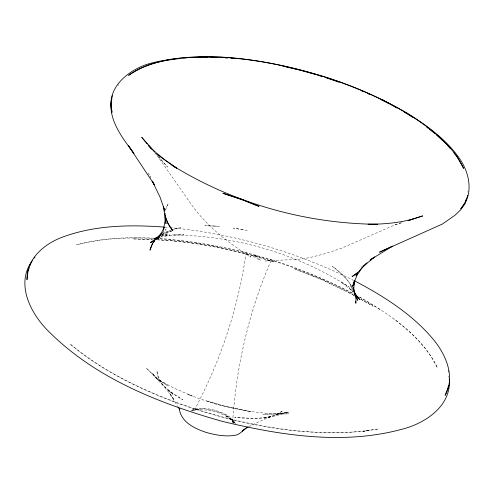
<?xml version="1.0" encoding="UTF-8"?>
<svg xmlns="http://www.w3.org/2000/svg" width="494" height="494" viewBox="0 0 494 494"><rect width="100%" height="100%" fill="white"/><g stroke="black" fill="none" stroke-linecap="round" stroke-linejoin="round"><path stroke-width="0.37" stroke-dasharray="2.47 1.85" d="M233.211 422.666L232.606 419.548L232.569 422.765M232.637 422C236.274 366.035 249.05 310.677 271.632 259.276L269.242 260.604L265.321 261.042L298.889 259.189L309.516 257.689L324.632 253.774L342.002 248.068L394.947 224.869L402.826 222.319M467.929 192.333L468.096 190.888M362.213 266.822L362.454 265.803L361.596 267.019M165.583 209.882L168.213 203.361L165.471 209.542M118.146 85.437L118.733 84.647M162.322 233.094L166.114 229.34L162.291 232.927M191.289 410.798C198.316 406.432 207.27 408.513 214.828 410.187C222.763 412.743 232.143 416.004 235.669 424.216M161.507 235.453L164.632 233.52L171.881 230.92M161.55 234.631L167.565 231.322L172.425 229.642M248.717 426.655L260.863 420.832L271.521 416.448L263.253 418.332C270.23 417.22 277.659 415.553 282.895 410.465C269.249 420.869 250.711 418.233 234.662 417.239C252.471 419.499 270.786 418.721 287.613 411.977L275.485 414.966L289.385 412.163L276.856 413.953L262.932 414.17L288.712 413.867C254.046 414.657 219.737 406.926 187.615 394.243L192.302 396.058L174.345 388.284L157.679 379.238L168.158 386.067L156.771 378.12L146.236 367.999L158.444 380.127L152.084 372.945C160.346 383.918 170.597 393.385 182.836 399.708C172.264 392.965 157.512 384.888 156.999 370.704C157.271 382.893 168.806 390.05 174.154 399.979L169.43 393.156L177.784 406.519M162.013 234.749L171.819 230.988M162.68 233.613L170.998 230.204M191.499 410.996L193.611 410.082L198.94 409.242L192.561 409.989C207.523 408.476 224.134 412.138 235.206 422.796L229.549 418.029L225.233 415.374L231.908 419.702L235.2 423.654M161.495 236.113L168.423 233.656L161.155 236.218M171.69 229.976L180.526 227.629L173.808 229.16M394.947 224.869L402.987 222.275M160.513 237.163L170.103 234.965L163.934 236.107L183.854 234.582L172.443 234.922C234.638 235.564 297.11 253.305 349.388 287.242L341.088 281.901L353.247 291.787M153.134 239.602L132.806 238.88L151.979 239.639M156.894 239.738C196.933 241.776 236.521 250.106 274.701 262.147C236.367 250.335 196.736 241.628 156.579 239.818M153.788 238.17C128.347 236.904 102.536 237.984 77.805 244.524L76.397 244.944C101.591 238.219 127.915 237.151 153.85 238.485M159.957 238.849C227.425 244.061 293.942 262.962 353.97 294.233M164.73 227.135L169.22 227.518M169.967 227.58C233.736 233.637 296.375 251.81 353.667 280.425M159.834 238.497C227.394 243.628 294.078 262.499 354.093 293.967M243.184 229.784L233.409 228.105L248.772 230.754M359.478 296.913C389.822 314.511 421.561 335.519 437.456 367.968C428.181 347.683 411.323 332.308 393.965 318.902M354.142 295.523L347.43 291.781L354.007 295.468M360.848 299.271L373.069 306.163L360.577 299.154M359.41 297.085L381.183 310.226M352.809 291.182L349.505 288.2L353.117 292.207M158.42 156.746L167.54 167.058L158.605 156.759M157.135 155.517L190.239 202.892C205.899 225.585 227.734 242.616 250.921 257.059L247.692 254.638L246.21 252.243C238.38 307.342 220.732 361.04 194.309 410.02L193.327 410.922C201.002 406.828 210.073 409.545 217.928 411.619C223.831 413.972 231.05 416.64 233.471 423.037M352.71 288.36C348.004 279.221 340.267 272.175 332.159 266.081C339.853 272.262 347.782 278.832 352.488 287.675M352.469 289.021L350.11 285.137L352.531 289.916M150.966 178.155L148.577 173.499L150.219 176.883M233.748 423.642L233.211 421.178L233.23 422.852M448.077 369.981L448.317 371.439M448.163 370.728L448.336 372.223M448.774 375.959L448.947 377.459M255.96 255.139L252.483 255.935L260.462 260.523L255.96 255.139M378.083 429.008L363.565 431.163L378.083 429.008M368.654 430.632C304.242 438.048 239.121 424.716 178.439 403.536C139.771 388.926 101.628 370.796 69.938 343.836C112.336 379.083 164.446 400.393 216.971 415.51C266.186 428.73 317.71 436.523 368.654 430.632M214.149 226.024L204.88 225.709L219.367 226.252L214.149 226.024M250.699 411.7L216.699 404.388L206.319 400.764L225.949 406.439L250.699 411.7M312.443 275.819L294.01 268.705L322.02 279.672L347.041 291.732L322.02 279.672L312.443 275.819M172.956 394.261L167.639 389.896L172.956 394.261"/><path stroke-width="0.74" d="M165.076 213.346L164.718 217.564L166.04 223.714L165.502 219.571M467.769 195.26L465.082 203.423L460.871 209.629L454.999 215.23L442.42 224.035L379.503 252.181L391.958 246.395M111.372 102.573L111.119 104.734L112.008 112.329C105.173 86.604 131.126 67.61 153.239 62.615C210.382 49.227 270.088 60.534 325.336 77.076C354.575 86.283 382.696 98.837 409.156 114.305C428.718 126.915 448.182 140.975 461.026 160.797C470.016 174.95 473.468 195.655 460.748 208.783L464.959 202.645L466.231 199.292M111.706 99.695L111.872 98.257M448.385 385.326L448.138 387.45L445.131 395.391C455.561 376.731 445.928 354.741 433.534 339.674C412.564 314.487 384.388 296.635 355.717 281.426L354.352 280.759M163.44 230.352L165.181 219.892M354.68 280.407L353.723 285.569L354.136 281.685L353.741 290.824L353.426 288.045M354.081 281.666L352.549 286.464L357.81 273.275M112.416 95.675C105.957 117.164 121.851 137.289 133.967 153.461L128.539 145.798L154.375 184.799L152.671 181.477M29.35 267.612L27.985 271.218L26.997 279.715C26.429 258.77 44.497 243.709 62.621 237.077C94.879 225.134 130.07 224.579 163.983 227.067M30.171 265.445L30.992 263.277M164.397 227.339L158.111 238.948L161.248 233.81M362.096 267.334L358.693 272.886L355.958 275.788L357.662 273.225M32.338 260.684C14.783 284.26 31.307 314.9 49.764 332.487C96.608 378.91 160.099 403.715 222.485 421.431C280.431 435.294 342.299 445.106 400.875 429.539C424.395 423.945 451.782 406.29 449.274 378.917M34.024 258.214L35.012 257.096M161.155 233.699L155.832 239.522L159.08 236.311M154.641 240.918L152.609 243.227L150.034 250.168C151.541 243.344 155.863 238.157 161.198 233.952M248.044 426.977C243.264 429.298 240.442 434.664 234.767 435.35C224.906 436.844 215.038 434.973 205.572 432.225C194.13 428.323 180.829 421.864 179.254 408.532M244.82 429.101L242.356 431.058L246.697 427.625M357.718 272.472L352.024 276.64L357.008 273.299L366.937 262.95L363.411 266.18L374.662 256.985L370.025 259.98L392.65 246.074M160.056 235.675L150.417 242.721L152.986 241.041M156.826 238.009L154.616 238.522L157.524 237.497M154.616 238.522L158.043 237.324M409.995 219.997L422.728 215.909L408.106 220.627M412.861 219.07C398.281 223.029 383.128 224.239 368.061 224.282L377.595 224.276C305.49 223.683 233.236 203.188 171.924 165.157L176.58 168.127L165.947 160.711L156.19 152.782L148.293 145.292L151.331 148.725M178.192 58.774C160.766 60.589 142.908 64.788 128.594 75.354C155.419 56.964 189.628 56.47 220.985 57.211C262.289 59.546 303.007 68.857 341.897 82.782C371.469 93.557 400.165 107.377 425.729 125.865C440.839 137.431 455.561 150.781 463.631 168.374L456.833 156.258L453.918 152.844M183.49 58.07L188.023 57.693M191.789 57.563L203.083 57.174M204.59 57.119L207.603 57.014M199.181 56.582L208.382 57.057M209.919 57.137L217.588 57.539M225.258 57.934L227.555 58.051M231.396 58.249L233.681 58.545M282.994 66.215L300.858 70.358M302.334 70.735L316.284 74.742M317.747 75.193L321.415 76.311M240.862 199.391L222.899 193.271L241.541 199.15L258.967 206.35L245.061 200.978M325.774 77.669L339.069 82.251M241.585 199.632L243.672 200.441M361.651 90.902L363.769 91.723M367.252 93.292L369.333 94.268M381.121 99.769L388.753 103.332L382.177 99.603L396.855 107.976M404.197 112.163L406.198 113.305M407.531 114.065L412.663 117.325M155.412 153.387L176.58 168.127M426.816 127.316L428.045 128.187M429.28 129.058L435.115 133.732M354.408 292.732L355.563 293.671L354.464 292.676M436.214 134.732L446.15 143.735L450.034 148.286M355.18 294.498L359.823 299.654L354.593 292.998M151.158 148.181L141.729 137.313L147.193 143.773M152.152 149.324L154.634 152.183M148.188 144.946L152.164 149.645M178.18 407.155L179.773 409.699L179.316 408.421M353.932 291.738L356.118 295.813L357.749 300.315L356.402 297.721M152.195 180.946L160.075 197.199L164.897 211.037L163.391 206.572C164.471 215.316 166.947 223.998 172.875 230.735L167.966 223.399L165.509 217.138L165.465 215.674M354.05 290.941L355.482 294.992L356.007 299.364L355.859 303.285L355.631 301.136M353.994 291.015L355.47 296.968L353.426 287.391"/></g></svg>
